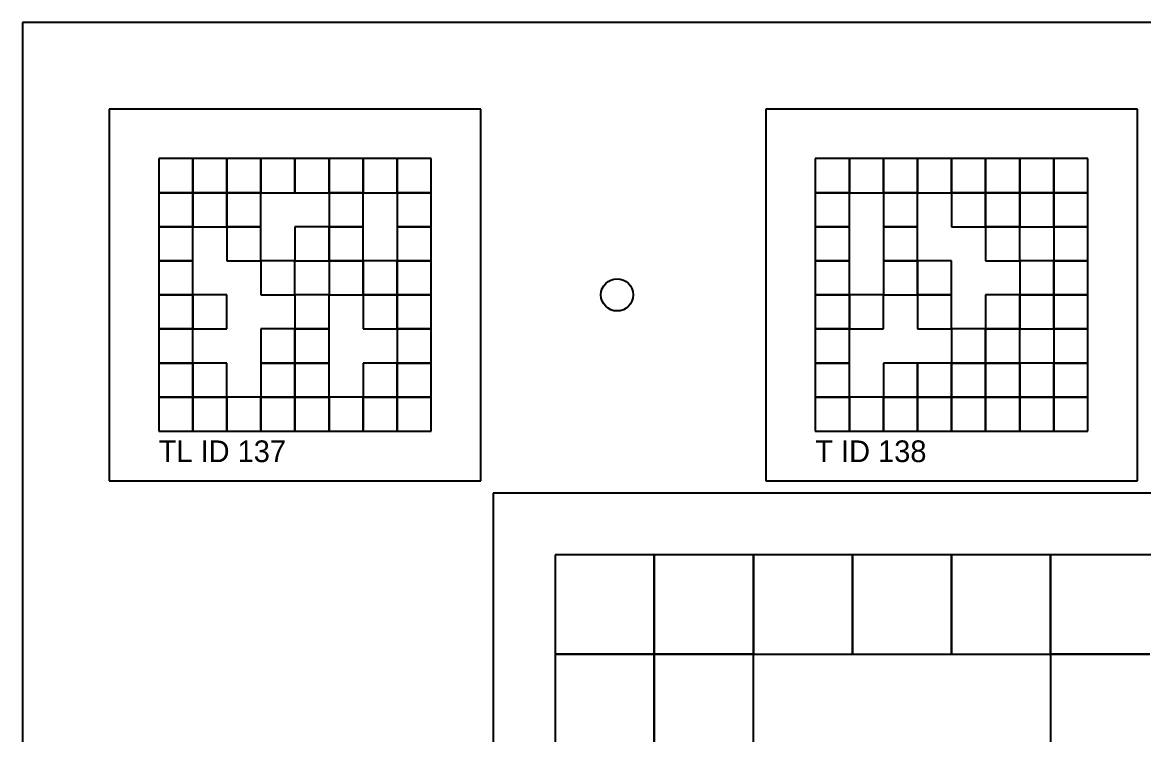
# Model space of a CAD drawing. Extents: x 0 to 1260, y -12 to 1580.
# Drawn here: x 0 to 181, y 1145 to 1260 of the extents above; entities that cross this region are included whole.
import ezdxf

# ---------------------------------------------------------------- set-up
doc = ezdxf.new("R2010")
doc.units = 0
for name, color, linetype in [('BLACK_POCKET', 7, 'CONTINUOUS'), ('CUT', 7, 'CONTINUOUS'), ('LABEL', 3, 'CONTINUOUS'), ('MOUNT_HOLE', 6, 'CONTINUOUS'), ('QUIET_ZONE', 5, 'CONTINUOUS'), ('TAG_BOUNDARY', 8, 'CONTINUOUS')]:
    doc.layers.add(name, color=color, linetype=linetype)

msp = doc.modelspace()

# ---------------------------------------------------------------- linework, layer by layer
at = {"layer": 'BLACK_POCKET'}
for p, q in [((27.5, 1238), (22, 1238)), ((22, 1238), (22, 1232.5)), ((27.5, 1232.5), (27.5, 1238)), ((33, 1238), (27.5, 1238)), ((27.5, 1238), (27.5, 1232.5)), ((33, 1232.5), (33, 1238)), ((38.5, 1238), (33, 1238)), ((33, 1238), (33, 1232.5)), ((38.5, 1232.5), (38.5, 1238)), ((44, 1238), (38.5, 1238)), ((38.5, 1238), (38.5, 1232.5)), ((44, 1232.5), (44, 1238)), ((49.5, 1238), (44, 1238)), ((44, 1238), (44, 1232.5)), ((49.5, 1232.5), (49.5, 1238)), ((55, 1238), (49.5, 1238)), ((49.5, 1238), (49.5, 1232.5)), ((55, 1232.5), (55, 1238)), ((60.5, 1238), (55, 1238)), ((55, 1238), (55, 1232.5)), ((60.5, 1232.5), (60.5, 1238)), ((66, 1238), (60.5, 1238)), ((60.5, 1238), (60.5, 1232.5)), ((66, 1232.5), (66, 1238)), ((133.5, 1238), (128, 1238)), ((128, 1238), (128, 1232.5)), ((133.5, 1232.5), (133.5, 1238)), ((139, 1238), (133.5, 1238)), ((133.5, 1238), (133.5, 1232.5)), ((139, 1232.5), (139, 1238)), ((144.5, 1238), (139, 1238)), ((139, 1238), (139, 1232.5)), ((144.5, 1232.5), (144.5, 1238)), ((150, 1238), (144.5, 1238)), ((144.5, 1238), (144.5, 1232.5)), ((150, 1232.5), (150, 1238)), ((155.5, 1238), (150, 1238)), ((150, 1238), (150, 1232.5)), ((155.5, 1232.5), (155.5, 1238)), ((161, 1238), (155.5, 1238)), ((155.5, 1238), (155.5, 1232.5)), ((161, 1232.5), (161, 1238)), ((166.5, 1238), (161, 1238)), ((161, 1238), (161, 1232.5)), ((166.5, 1232.5), (166.5, 1238)), ((172, 1238), (166.5, 1238)), ((166.5, 1238), (166.5, 1232.5)), ((172, 1232.5), (172, 1238)), ((22, 1232.5), (27.5, 1232.5)), ((27.5, 1232.5), (22, 1232.5)), ((22, 1232.5), (22, 1227)), ((27.5, 1232.5), (33, 1232.5)), ((27.5, 1227), (27.5, 1232.5)), ((33, 1232.5), (27.5, 1232.5)), ((27.5, 1232.5), (27.5, 1227)), ((33, 1232.5), (38.5, 1232.5)), ((33, 1227), (33, 1232.5)), ((38.5, 1232.5), (33, 1232.5)), ((33, 1232.5), (33, 1227)), ((38.5, 1232.5), (44, 1232.5)), ((38.5, 1227), (38.5, 1232.5)), ((44, 1232.5), (49.5, 1232.5)), ((49.5, 1232.5), (55, 1232.5)), ((55, 1232.5), (49.5, 1232.5)), ((49.5, 1232.5), (49.5, 1227)), ((55, 1232.5), (60.5, 1232.5)), ((55, 1227), (55, 1232.5)), ((60.5, 1232.5), (66, 1232.5)), ((66, 1232.5), (60.5, 1232.5)), ((60.5, 1232.5), (60.5, 1227)), ((66, 1227), (66, 1232.5)), ((128, 1232.5), (133.5, 1232.5)), ((133.5, 1232.5), (128, 1232.5)), ((128, 1232.5), (128, 1227)), ((133.5, 1232.5), (139, 1232.5)), ((133.5, 1227), (133.5, 1232.5)), ((139, 1232.5), (144.5, 1232.5)), ((144.5, 1232.5), (139, 1232.5)), ((139, 1232.5), (139, 1227)), ((144.5, 1232.5), (150, 1232.5)), ((144.5, 1227), (144.5, 1232.5)), ((150, 1232.5), (155.5, 1232.5)), ((155.5, 1232.5), (150, 1232.5)), ((150, 1232.5), (150, 1227)), ((155.5, 1232.5), (161, 1232.5)), ((155.5, 1227), (155.5, 1232.5)), ((161, 1232.5), (155.5, 1232.5)), ((155.5, 1232.5), (155.5, 1227)), ((161, 1232.5), (166.5, 1232.5)), ((161, 1227), (161, 1232.5)), ((166.5, 1232.5), (161, 1232.5)), ((161, 1232.5), (161, 1227)), ((166.5, 1232.5), (172, 1232.5)), ((166.5, 1227), (166.5, 1232.5)), ((172, 1232.5), (166.5, 1232.5)), ((166.5, 1232.5), (166.5, 1227)), ((172, 1227), (172, 1232.5)), ((22, 1227), (27.5, 1227)), ((27.5, 1227), (22, 1227)), ((22, 1227), (22, 1221.5)), ((27.5, 1227), (33, 1227)), ((27.5, 1221.5), (27.5, 1227)), ((33, 1227), (38.5, 1227)), ((38.5, 1227), (33, 1227)), ((33, 1227), (33, 1221.5)), ((38.5, 1221.5), (38.5, 1227)), ((49.5, 1227), (44, 1227)), ((44, 1227), (44, 1221.5)), ((49.5, 1227), (55, 1227)), ((49.5, 1221.5), (49.5, 1227)), ((55, 1227), (49.5, 1227)), ((49.5, 1227), (49.5, 1221.5)), ((55, 1221.5), (55, 1227)), ((60.5, 1227), (66, 1227)), ((66, 1227), (60.5, 1227)), ((60.5, 1227), (60.5, 1221.5)), ((66, 1221.5), (66, 1227)), ((128, 1227), (133.5, 1227)), ((133.5, 1227), (128, 1227)), ((128, 1227), (128, 1221.5)), ((133.5, 1221.5), (133.5, 1227)), ((139, 1227), (144.5, 1227)), ((144.5, 1227), (139, 1227)), ((139, 1227), (139, 1221.5)), ((144.5, 1221.5), (144.5, 1227)), ((150, 1227), (155.5, 1227)), ((155.5, 1227), (161, 1227)), ((161, 1227), (155.5, 1227)), ((155.5, 1227), (155.5, 1221.5)), ((161, 1227), (166.5, 1227)), ((161, 1221.5), (161, 1227)), ((166.5, 1227), (172, 1227)), ((172, 1227), (166.5, 1227)), ((166.5, 1227), (166.5, 1221.5)), ((172, 1221.5), (172, 1227)), ((22, 1221.5), (27.5, 1221.5)), ((27.5, 1221.5), (22, 1221.5)), ((22, 1221.5), (22, 1216)), ((27.5, 1216), (27.5, 1221.5)), ((33, 1221.5), (38.5, 1221.5)), ((44, 1221.5), (38.5, 1221.5)), ((38.5, 1221.5), (38.5, 1216)), ((44, 1221.5), (49.5, 1221.5)), ((44, 1216), (44, 1221.5)), ((49.5, 1221.5), (55, 1221.5)), ((55, 1221.5), (49.5, 1221.5)), ((49.5, 1221.5), (49.5, 1216)), ((55, 1216), (55, 1221.5)), ((60.5, 1221.5), (55, 1221.5)), ((55, 1221.5), (55, 1216)), ((60.5, 1221.5), (66, 1221.5)), ((60.5, 1216), (60.5, 1221.5)), ((66, 1221.5), (60.5, 1221.5)), ((60.5, 1221.5), (60.5, 1216)), ((66, 1216), (66, 1221.5)), ((128, 1221.5), (133.5, 1221.5)), ((133.5, 1221.5), (128, 1221.5)), ((128, 1221.5), (128, 1216)), ((133.5, 1216), (133.5, 1221.5)), ((139, 1221.5), (144.5, 1221.5)), ((144.5, 1221.5), (139, 1221.5)), ((139, 1221.5), (139, 1216)), ((144.5, 1216), (144.5, 1221.5)), ((150, 1221.5), (144.5, 1221.5)), ((144.5, 1221.5), (144.5, 1216)), ((150, 1216), (150, 1221.5)), ((155.5, 1221.5), (161, 1221.5)), ((166.5, 1221.5), (161, 1221.5)), ((161, 1221.5), (161, 1216)), ((166.5, 1221.5), (172, 1221.5)), ((166.5, 1216), (166.5, 1221.5)), ((172, 1221.5), (166.5, 1221.5)), ((166.5, 1221.5), (166.5, 1216)), ((172, 1216), (172, 1221.5)), ((22, 1216), (27.5, 1216)), ((27.5, 1216), (22, 1216)), ((22, 1216), (22, 1210.5)), ((27.5, 1210.5), (27.5, 1216)), ((33, 1216), (27.5, 1216)), ((27.5, 1216), (27.5, 1210.5)), ((33, 1210.5), (33, 1216)), ((38.5, 1216), (44, 1216)), ((49.5, 1216), (44, 1216)), ((44, 1216), (44, 1210.5)), ((49.5, 1216), (55, 1216)), ((49.5, 1210.5), (49.5, 1216)), ((55, 1216), (60.5, 1216)), ((60.5, 1216), (55, 1216)), ((55, 1216), (55, 1210.5)), ((60.5, 1216), (66, 1216)), ((60.5, 1210.5), (60.5, 1216)), ((66, 1216), (60.5, 1216)), ((60.5, 1216), (60.5, 1210.5)), ((66, 1210.5), (66, 1216)), ((128, 1216), (133.5, 1216)), ((133.5, 1216), (128, 1216)), ((128, 1216), (128, 1210.5)), ((133.5, 1210.5), (133.5, 1216)), ((139, 1216), (133.5, 1216)), ((133.5, 1216), (133.5, 1210.5)), ((139, 1216), (144.5, 1216)), ((139, 1210.5), (139, 1216)), ((144.5, 1216), (150, 1216)), ((150, 1216), (144.5, 1216)), ((144.5, 1216), (144.5, 1210.5)), ((150, 1210.5), (150, 1216)), ((161, 1216), (155.5, 1216)), ((155.5, 1216), (155.5, 1210.5)), ((161, 1216), (166.5, 1216)), ((161, 1210.5), (161, 1216)), ((166.5, 1216), (161, 1216)), ((161, 1216), (161, 1210.5)), ((166.5, 1216), (172, 1216)), ((166.5, 1210.5), (166.5, 1216)), ((172, 1216), (166.5, 1216)), ((166.5, 1216), (166.5, 1210.5)), ((172, 1210.5), (172, 1216)), ((22, 1210.5), (27.5, 1210.5)), ((27.5, 1210.5), (22, 1210.5)), ((22, 1210.5), (22, 1205)), ((27.5, 1210.5), (33, 1210.5)), ((27.5, 1205), (27.5, 1210.5)), ((44, 1210.5), (38.5, 1210.5)), ((38.5, 1210.5), (38.5, 1205)), ((44, 1210.5), (49.5, 1210.5)), ((44, 1205), (44, 1210.5)), ((49.5, 1210.5), (44, 1210.5)), ((44, 1210.5), (44, 1205)), ((49.5, 1205), (49.5, 1210.5)), ((55, 1210.5), (60.5, 1210.5)), ((60.5, 1210.5), (66, 1210.5)), ((66, 1210.5), (60.5, 1210.5)), ((60.5, 1210.5), (60.5, 1205)), ((66, 1205), (66, 1210.5)), ((128, 1210.5), (133.5, 1210.5)), ((133.5, 1210.5), (128, 1210.5)), ((128, 1210.5), (128, 1205)), ((133.5, 1210.5), (139, 1210.5)), ((133.5, 1205), (133.5, 1210.5)), ((144.5, 1210.5), (150, 1210.5)), ((155.5, 1210.5), (150, 1210.5)), ((150, 1210.5), (150, 1205)), ((155.5, 1210.5), (161, 1210.5)), ((155.5, 1205), (155.5, 1210.5)), ((161, 1210.5), (155.5, 1210.5)), ((155.5, 1210.5), (155.5, 1205)), ((161, 1210.5), (166.5, 1210.5)), ((161, 1205), (161, 1210.5)), ((166.5, 1210.5), (172, 1210.5)), ((172, 1210.5), (166.5, 1210.5)), ((166.5, 1210.5), (166.5, 1205)), ((172, 1205), (172, 1210.5)), ((22, 1205), (27.5, 1205)), ((27.5, 1205), (22, 1205)), ((22, 1205), (22, 1199.5)), ((27.5, 1199.5), (27.5, 1205)), ((33, 1205), (27.5, 1205)), ((27.5, 1205), (27.5, 1199.5)), ((33, 1199.5), (33, 1205)), ((38.5, 1205), (44, 1205)), ((44, 1205), (38.5, 1205)), ((38.5, 1205), (38.5, 1199.5)), ((44, 1205), (49.5, 1205)), ((44, 1199.5), (44, 1205)), ((49.5, 1205), (44, 1205)), ((44, 1205), (44, 1199.5)), ((49.5, 1199.5), (49.5, 1205)), ((60.5, 1205), (55, 1205)), ((55, 1205), (55, 1199.5)), ((60.5, 1205), (66, 1205)), ((60.5, 1199.5), (60.5, 1205)), ((66, 1205), (60.5, 1205)), ((60.5, 1205), (60.5, 1199.5)), ((66, 1199.5), (66, 1205)), ((128, 1205), (133.5, 1205)), ((133.5, 1205), (128, 1205)), ((128, 1205), (128, 1199.5)), ((133.5, 1199.5), (133.5, 1205)), ((144.5, 1205), (139, 1205)), ((139, 1205), (139, 1199.5)), ((144.5, 1199.5), (144.5, 1205)), ((150, 1205), (144.5, 1205)), ((144.5, 1205), (144.5, 1199.5)), ((150, 1205), (155.5, 1205)), ((150, 1199.5), (150, 1205)), ((155.5, 1205), (150, 1205)), ((150, 1205), (150, 1199.5)), ((155.5, 1205), (161, 1205)), ((155.5, 1199.5), (155.5, 1205)), ((161, 1205), (155.5, 1205)), ((155.5, 1205), (155.5, 1199.5)), ((161, 1199.5), (161, 1205)), ((166.5, 1205), (161, 1205)), ((161, 1205), (161, 1199.5)), ((166.5, 1205), (172, 1205)), ((166.5, 1199.5), (166.5, 1205)), ((172, 1205), (166.5, 1205)), ((166.5, 1205), (166.5, 1199.5)), ((172, 1199.5), (172, 1205)), ((22, 1199.5), (27.5, 1199.5)), ((27.5, 1199.5), (22, 1199.5)), ((22, 1199.5), (22, 1194)), ((27.5, 1199.5), (33, 1199.5)), ((27.5, 1194), (27.5, 1199.5)), ((33, 1199.5), (27.5, 1199.5)), ((27.5, 1199.5), (27.5, 1194)), ((33, 1194), (33, 1199.5)), ((38.5, 1199.5), (33, 1199.5)), ((33, 1199.5), (33, 1194)), ((38.5, 1199.5), (44, 1199.5)), ((38.5, 1194), (38.5, 1199.5)), ((44, 1199.5), (38.5, 1199.5)), ((38.5, 1199.5), (38.5, 1194)), ((44, 1199.5), (49.5, 1199.5)), ((44, 1194), (44, 1199.5)), ((49.5, 1199.5), (44, 1199.5)), ((44, 1199.5), (44, 1194)), ((49.5, 1194), (49.5, 1199.5)), ((55, 1199.5), (49.5, 1199.5)), ((49.5, 1199.5), (49.5, 1194)), ((55, 1199.5), (60.5, 1199.5)), ((55, 1194), (55, 1199.5)), ((60.5, 1199.5), (55, 1199.5)), ((55, 1199.5), (55, 1194)), ((60.5, 1199.5), (66, 1199.5)), ((60.5, 1194), (60.5, 1199.5)), ((66, 1199.5), (60.5, 1199.5)), ((60.5, 1199.5), (60.5, 1194)), ((66, 1194), (66, 1199.5)), ((128, 1199.5), (133.5, 1199.5)), ((133.5, 1199.5), (128, 1199.5)), ((128, 1199.5), (128, 1194)), ((133.5, 1194), (133.5, 1199.5)), ((139, 1199.5), (133.5, 1199.5)), ((133.5, 1199.5), (133.5, 1194)), ((139, 1199.5), (144.5, 1199.5)), ((139, 1194), (139, 1199.5)), ((144.5, 1199.5), (139, 1199.5)), ((139, 1199.5), (139, 1194)), ((144.5, 1199.5), (150, 1199.5)), ((144.5, 1194), (144.5, 1199.5)), ((150, 1199.5), (144.5, 1199.5)), ((144.5, 1199.5), (144.5, 1194)), ((150, 1199.5), (155.5, 1199.5)), ((150, 1194), (150, 1199.5)), ((155.5, 1199.5), (150, 1199.5)), ((150, 1199.5), (150, 1194)), ((155.5, 1199.5), (161, 1199.5)), ((155.5, 1194), (155.5, 1199.5)), ((161, 1199.5), (155.5, 1199.5)), ((155.5, 1199.5), (155.5, 1194)), ((161, 1199.5), (166.5, 1199.5)), ((161, 1194), (161, 1199.5)), ((166.5, 1199.5), (161, 1199.5)), ((161, 1199.5), (161, 1194)), ((166.5, 1199.5), (172, 1199.5)), ((166.5, 1194), (166.5, 1199.5)), ((172, 1199.5), (166.5, 1199.5)), ((166.5, 1199.5), (166.5, 1194)), ((172, 1194), (172, 1199.5)), ((22, 1194), (27.5, 1194)), ((27.5, 1194), (33, 1194)), ((33, 1194), (38.5, 1194)), ((38.5, 1194), (44, 1194)), ((44, 1194), (49.5, 1194)), ((49.5, 1194), (55, 1194)), ((55, 1194), (60.5, 1194)), ((60.5, 1194), (66, 1194)), ((128, 1194), (133.5, 1194)), ((133.5, 1194), (139, 1194)), ((139, 1194), (144.5, 1194)), ((144.5, 1194), (150, 1194)), ((150, 1194), (155.5, 1194)), ((155.5, 1194), (161, 1194)), ((161, 1194), (166.5, 1194)), ((166.5, 1194), (172, 1194)), ((102, 1174), (86, 1174)), ((86, 1174), (86, 1158)), ((102, 1158), (102, 1174)), ((118, 1174), (102, 1174)), ((102, 1174), (102, 1158)), ((118, 1158), (118, 1174)), ((134, 1174), (118, 1174)), ((118, 1174), (118, 1158)), ((134, 1158), (134, 1174)), ((150, 1174), (134, 1174)), ((134, 1174), (134, 1158)), ((150, 1158), (150, 1174)), ((166, 1174), (150, 1174)), ((150, 1174), (150, 1158)), ((166, 1158), (166, 1174)), ((182, 1174), (166, 1174)), ((166, 1174), (166, 1158)), ((86, 1158), (102, 1158)), ((102, 1158), (86, 1158)), ((86, 1158), (86, 1142)), ((102, 1158), (118, 1158)), ((102, 1142), (102, 1158)), ((118, 1158), (102, 1158)), ((102, 1158), (102, 1142)), ((118, 1158), (134, 1158)), ((118, 1142), (118, 1158)), ((134, 1158), (150, 1158)), ((150, 1158), (166, 1158)), ((166, 1158), (182, 1158)), ((182, 1158), (166, 1158)), ((166, 1158), (166, 1142))]:
    msp.add_line(p, q, dxfattribs=at)
at = {"layer": 'CUT'}
for p, q in [((300, 1260), (0, 1260)), ((0, 1260), (0, 960))]:
    msp.add_line(p, q, dxfattribs=at)
at = {"layer": 'MOUNT_HOLE'}
msp.add_circle((96, 1216), 2.6, dxfattribs=at)
at = {"layer": 'QUIET_ZONE'}
for p, q in [((74, 1246), (14, 1246)), ((14, 1246), (14, 1186)), ((74, 1186), (74, 1246)), ((180, 1246), (120, 1246)), ((120, 1246), (120, 1186)), ((180, 1186), (180, 1246)), ((14, 1186), (74, 1186)), ((120, 1186), (180, 1186)), ((224, 1184), (76, 1184)), ((76, 1184), (76, 1036))]:
    msp.add_line(p, q, dxfattribs=at)
at = {"layer": 'TAG_BOUNDARY'}
for p, q in [((66, 1238), (22, 1238)), ((22, 1238), (22, 1194)), ((66, 1194), (66, 1238)), ((172, 1238), (128, 1238)), ((128, 1238), (128, 1194)), ((172, 1194), (172, 1238)), ((22, 1194), (66, 1194)), ((128, 1194), (172, 1194)), ((214, 1174), (86, 1174)), ((86, 1174), (86, 1046))]:
    msp.add_line(p, q, dxfattribs=at)

# ---------------------------------------------------------------- texts
at = {"layer": 'LABEL'}
for s, p in [('TL ID 137', (22, 1189)), ('T ID 138', (128, 1189))]:
    msp.add_text(s, height=3.5, dxfattribs=at).set_placement(p)

doc.saveas('drawing.dxf')
